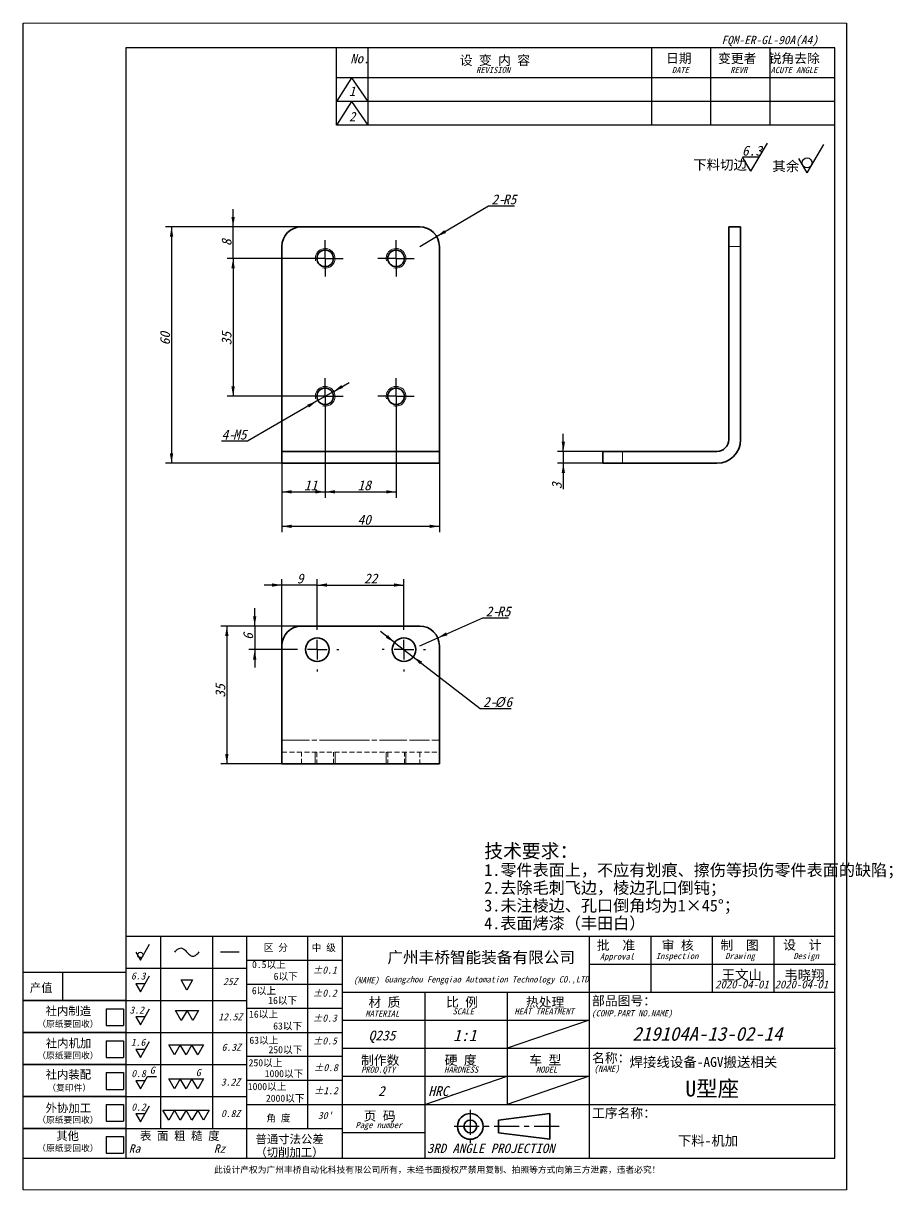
# Model space of a CAD drawing. Header units: millimetres. Extents: x -168473 to -148463, y 295526 to 306160.
# Drawn here: x -152148.6 to -151927.9, y 299366.7 to 299662.7 of the extents above; entities that cross this region are included whole.
import ezdxf

# ---------------------------------------------------------------- set-up
doc = ezdxf.new("R2010")
doc.units = ezdxf.units.MM
for name, pattern in [('CENTER', [10.16, 6.35, -1.27, 1.27, -1.27]), ('CENTERX2', [20.32, 12.7, -2.54, 2.54, -2.54]), ('HIDDEN', [1.905, 1.27, -0.635]), ('PHANTOM', [12.7, 6.35, -1.27, 1.27, -1.27, 1.27, -1.27])]:
    doc.linetypes.add(name, pattern=pattern)
for name, color, linetype in [('SLD-0', 7, 'Continuous'), ('中心线层', 1, 'CENTERX2'), ('尺寸', 7, 'Continuous')]:
    doc.layers.add(name, color=color, linetype=linetype)
doc.layers.add('图框', color=7, linetype='Continuous', lineweight=20)
doc.layers.add('轮廓实线层', color=7, linetype='Continuous', lineweight=35)
doc.styles.add('SLDTEXTSTYLE0', font='')
doc.styles.add('SLDTEXTSTYLE1', font='')
doc.styles.add('SLDTEXTSTYLE2', font='')
doc.styles.add('SLDTEXTSTYLE3', font='')
doc.styles.get('SLDTEXTSTYLE0').set_extended_font_data('宋体')
doc.styles.get('SLDTEXTSTYLE1').set_extended_font_data('宋体', italic=True, bold=True)
doc.styles.get('SLDTEXTSTYLE2').set_extended_font_data('宋体')
doc.styles.get('SLDTEXTSTYLE3').set_extended_font_data('宋体', italic=True, bold=True)

msp = doc.modelspace()

# ---------------------------------------------------------------- linework, layer by layer
at = {"color": 7, "linetype": 'Continuous', "lineweight": 35}
for p, q in [((-152077.985, 299611.046), (-152047.985, 299611.046)), ((-151969.52, 299611.046), (-151966.52, 299611.046)), ((-151969.52, 299606.046), (-151969.52, 299611.046)), ((-151966.52, 299611.046), (-151966.52, 299606.046)), ((-152082.985, 299606.046), (-152082.985, 299557.046)), ((-152042.985, 299606.046), (-152042.985, 299557.046)), ((-151969.52, 299606.046), (-151969.52, 299557.046)), ((-151966.52, 299606.046), (-151966.52, 299557.046)), ((-152082.985, 299557.046), (-152082.985, 299554.046)), ((-152042.985, 299557.046), (-152042.985, 299554.046)), ((-152082.985, 299551.046), (-152082.985, 299554.046)), ((-152082.985, 299554.046), (-152077.985, 299554.046)), ((-152077.985, 299554.046), (-152047.985, 299554.046)), ((-152047.985, 299554.046), (-152042.985, 299554.046)), ((-152042.985, 299554.046), (-152042.985, 299551.046)), ((-152001.52, 299551.046), (-152001.52, 299554.046)), ((-152001.52, 299554.046), (-151996.52, 299554.046)), ((-151972.52, 299554.046), (-151996.52, 299554.046)), ((-152077.985, 299551.046), (-152082.985, 299551.046)), ((-152077.985, 299551.046), (-152047.985, 299551.046)), ((-152042.985, 299551.046), (-152047.985, 299551.046)), ((-151996.52, 299551.046), (-152001.52, 299551.046)), ((-151972.52, 299551.046), (-151996.52, 299551.046)), ((-152077.985, 299509.745), (-152047.985, 299509.745)), ((-152082.985, 299480.745), (-152082.985, 299504.745)), ((-152042.985, 299480.745), (-152042.985, 299504.745)), ((-152082.985, 299474.745), (-152082.985, 299480.745)), ((-152042.985, 299474.745), (-152042.985, 299480.745)), ((-152082.985, 299474.745), (-152042.985, 299474.745))]:
    msp.add_line(p, q, dxfattribs=at)
at = {"color": 8, "linetype": 'PHANTOM', "lineweight": 18}
for p, q in [((-151966.52, 299606.046), (-151969.52, 299606.046)), ((-151996.52, 299554.046), (-151996.52, 299551.046)), ((-152082.985, 299480.745), (-152042.985, 299480.745))]:
    msp.add_line(p, q, dxfattribs=at)
at = {"color": 7, "linetype": 'HIDDEN', "lineweight": 18}
for p, q in [((-152082.985, 299480.745), (-152042.985, 299480.745)), ((-152082.985, 299477.745), (-152042.985, 299477.745)), ((-152077.985, 299474.745), (-152077.985, 299477.745)), ((-152074.085, 299477.745), (-152074.085, 299474.745)), ((-152069.885, 299474.745), (-152069.885, 299477.745)), ((-152056.085, 299477.745), (-152056.085, 299474.745)), ((-152051.885, 299474.745), (-152051.885, 299477.745)), ((-152047.985, 299477.745), (-152047.985, 299474.745))]:
    msp.add_line(p, q, dxfattribs=at)
at = {"color": 7, "linetype": 'Continuous', "lineweight": 18}
for p, q in [((-152074.485, 299477.745), (-152074.485, 299474.745)), ((-152074.485, 299477.745), (-152074.485, 299474.745)), ((-152069.485, 299477.745), (-152069.485, 299474.745)), ((-152069.485, 299477.745), (-152069.485, 299474.745)), ((-152056.485, 299477.745), (-152056.485, 299474.745)), ((-152056.485, 299477.745), (-152056.485, 299474.745)), ((-152051.485, 299477.745), (-152051.485, 299474.745)), ((-152051.485, 299477.745), (-152051.485, 299474.745))]:
    msp.add_line(p, q, dxfattribs=at)
at = {"color": 7, "linetype": 'Continuous', "lineweight": 35}
for centre, radius in [((-152071.985, 299603.046), 2.1), ((-152053.985, 299603.046), 2.1), ((-152071.985, 299568.046), 2.1), ((-152053.985, 299568.046), 2.1), ((-152073.985, 299503.745), 3), ((-152051.985, 299503.745), 3)]:
    msp.add_circle(centre, radius, dxfattribs=at)
for centre, radius, start, end in [((-152077.985, 299606.046), 5, 90, 180), ((-152047.985, 299606.046), 5, 0, 90), ((-151972.52, 299557.046), 3, 270, 0), ((-151972.52, 299557.046), 6, 270, 0), ((-152077.985, 299504.745), 5, 90, 180), ((-152047.985, 299504.745), 5, 0, 90)]:
    msp.add_arc(centre, radius, start, end, dxfattribs=at)
at = {"color": 7, "linetype": 'Continuous', "lineweight": 18}
for centre in [(-152071.985, 299603.046), (-152053.985, 299603.046), (-152071.985, 299568.046), (-152053.985, 299568.046)]:
    msp.add_arc(centre, 2.5, 255, 195, dxfattribs=at)
at = {"layer": 'SLD-0'}
for p, q in [((-152148.615, 299366.699), (-152148.615, 299662.699)), ((-151939.615, 299662.699), (-151939.619, 299366.699)), ((-152069.132, 299636.892), (-152069.132, 299656.447)), ((-152061.132, 299656.447), (-152061.132, 299636.892)), ((-151989.132, 299656.447), (-151989.132, 299636.892)), ((-151974.132, 299656.447), (-151974.132, 299636.892)), ((-151959.132, 299656.447), (-151959.132, 299636.892)), ((-151942.619, 299648.892), (-152069.132, 299648.892)), ((-152065.291, 299648.892), (-152069.132, 299642.892)), ((-152065.291, 299648.892), (-152061.132, 299642.892)), ((-151942.619, 299642.892), (-152069.132, 299642.892)), ((-152065.291, 299642.892), (-152069.132, 299636.892)), ((-152065.291, 299642.892), (-152061.132, 299636.892)), ((-151942.619, 299636.892), (-152069.132, 299636.892)), ((-152095.359, 299611.046), (-152095.359, 299615.546)), ((-152043.677, 299608.585), (-152030.512, 299616.348)), ((-152030.512, 299616.348), (-152023.943, 299616.348)), ((-152077.985, 299611.046), (-152112.485, 299611.046)), ((-152110.985, 299611.046), (-152110.985, 299551.046)), ((-152077.985, 299611.046), (-152096.859, 299611.046)), ((-152095.359, 299603.046), (-152095.359, 299611.046)), ((-152047.985, 299606.046), (-152043.677, 299608.585)), ((-152071.985, 299603.046), (-152096.859, 299603.046)), ((-152071.985, 299603.046), (-152096.859, 299603.046)), ((-152095.359, 299603.046), (-152095.359, 299598.546)), ((-152095.359, 299603.046), (-152095.359, 299568.046)), ((-152069.82, 299569.296), (-152065.922, 299571.546)), ((-152071.985, 299568.046), (-152096.859, 299568.046)), ((-152069.82, 299569.296), (-152074.15, 299566.796)), ((-152071.985, 299568.046), (-152071.985, 299542.295)), ((-152071.985, 299568.046), (-152071.985, 299542.295)), ((-152053.985, 299568.046), (-152053.985, 299542.295)), ((-152074.15, 299566.796), (-152091.699, 299556.664)), ((-152011.52, 299554.046), (-152011.52, 299558.546)), ((-152091.699, 299556.664), (-152098.268, 299556.664)), ((-152001.52, 299554.046), (-152013.02, 299554.046)), ((-152011.52, 299554.046), (-152011.52, 299551.046)), ((-152077.985, 299551.046), (-152112.485, 299551.046)), ((-152082.985, 299551.046), (-152082.985, 299542.295)), ((-152082.985, 299551.046), (-152082.985, 299533.546)), ((-152042.985, 299551.046), (-152042.985, 299533.546)), ((-152001.52, 299551.046), (-152013.02, 299551.046)), ((-152011.52, 299551.046), (-152011.52, 299544.494)), ((-152082.985, 299543.795), (-152071.985, 299543.795)), ((-152071.985, 299543.795), (-152053.985, 299543.795)), ((-152082.985, 299535.046), (-152042.985, 299535.046)), ((-152082.985, 299520.142), (-152087.485, 299520.142)), ((-152082.985, 299504.745), (-152082.985, 299521.642)), ((-152073.985, 299520.142), (-152082.985, 299520.142)), ((-152073.985, 299509.245), (-152073.985, 299521.642)), ((-152073.985, 299509.245), (-152073.985, 299521.642)), ((-152073.985, 299520.142), (-152069.485, 299520.142)), ((-152073.985, 299520.142), (-152051.985, 299520.142)), ((-152051.985, 299509.245), (-152051.985, 299521.642)), ((-152089.875, 299509.745), (-152089.875, 299514.245)), ((-152043.408, 299506.758), (-152031.987, 299511.781)), ((-152031.987, 299511.781), (-152025.417, 299511.781)), ((-152077.985, 299509.745), (-152098.448, 299509.745)), ((-152096.948, 299509.745), (-152096.948, 299474.745)), ((-152077.985, 299509.745), (-152091.375, 299509.745)), ((-152089.875, 299509.745), (-152089.875, 299503.745)), ((-152054.359, 299505.579), (-152057.92, 299508.33)), ((-152054.359, 299505.579), (-152049.611, 299501.911)), ((-152047.985, 299504.745), (-152043.408, 299506.758)), ((-152079.485, 299503.745), (-152091.375, 299503.745)), ((-152089.875, 299503.745), (-152089.875, 299499.245)), ((-152049.611, 299501.911), (-152032.641, 299488.802)), ((-152032.641, 299488.802), (-152024.763, 299488.802)), ((-152082.985, 299474.745), (-152098.448, 299474.745)), ((-152148.615, 299421.935), (-152122.619, 299421.935)), ((-152138.688, 299421.935), (-152138.688, 299414.732)), ((-152122.431, 299414.732), (-152148.615, 299414.732)), ((-152127.621, 299412.601), (-152123.206, 299412.601)), ((-152127.621, 299412.601), (-152127.621, 299408.362)), ((-152123.206, 299412.601), (-152123.206, 299408.362)), ((-152127.621, 299408.362), (-152123.206, 299408.362)), ((-152067.704, 299409.703), (-152004.973, 299409.703)), ((-152004.973, 299409.703), (-152025.82, 299402.584)), ((-152122.431, 299406.597), (-152148.615, 299406.597)), ((-152127.621, 299404.501), (-152123.206, 299404.501)), ((-152127.621, 299404.501), (-152127.621, 299400.262)), ((-152123.206, 299404.501), (-152123.206, 299400.262)), ((-152067.704, 299402.584), (-151942.431, 299402.584)), ((-152122.431, 299398.461), (-152148.615, 299398.461)), ((-152127.621, 299400.262), (-152123.206, 299400.262)), ((-152127.621, 299396.401), (-152123.206, 299396.401)), ((-152127.621, 299396.401), (-152127.621, 299392.162)), ((-152123.206, 299396.401), (-152123.206, 299392.162)), ((-152067.704, 299395.466), (-152004.973, 299395.466)), ((-152046.668, 299388.347), (-152025.82, 299395.466)), ((-152004.973, 299395.466), (-152025.82, 299388.347)), ((-152127.621, 299392.162), (-152123.206, 299392.162)), ((-152122.431, 299390.326), (-152148.615, 299390.326)), ((-152127.621, 299388.301), (-152123.206, 299388.301)), ((-152127.621, 299388.301), (-152127.621, 299384.062)), ((-152123.206, 299388.301), (-152123.206, 299384.062)), ((-152127.621, 299384.062), (-152123.206, 299384.062)), ((-152122.431, 299382.19), (-152148.615, 299382.19)), ((-152067.704, 299381.228), (-152046.668, 299381.228)), ((-152127.621, 299380.201), (-152123.206, 299380.201)), ((-152127.621, 299380.201), (-152127.621, 299375.962)), ((-152123.206, 299380.201), (-152123.206, 299375.962)), ((-152127.621, 299375.962), (-152123.206, 299375.962))]:
    msp.add_line(p, q, dxfattribs=at)
at = {"layer": 'SLD-0', "color": 0}
for p, q in [((-151963.908, 299625.15), (-151959.694, 299632.293)), ((-151949.632, 299624.785), (-151945.419, 299631.928)), ((-151963.908, 299625.15), (-151966.014, 299628.721)), ((-151961.801, 299628.721), (-151966.014, 299628.721)), ((-151949.632, 299624.785), (-151951.739, 299628.357)), ((-152071.985, 299605.546), (-152071.985, 299607.646)), ((-152071.985, 299603.046), (-152071.985, 299605.546)), ((-152053.985, 299605.546), (-152053.985, 299607.646)), ((-152053.985, 299603.046), (-152053.985, 299605.546)), ((-152074.485, 299603.046), (-152076.585, 299603.046)), ((-152071.985, 299603.046), (-152074.485, 299603.046)), ((-152071.985, 299603.046), (-152071.985, 299600.546)), ((-152071.985, 299603.046), (-152069.485, 299603.046)), ((-152069.485, 299603.046), (-152067.385, 299603.046)), ((-152056.485, 299603.046), (-152058.585, 299603.046)), ((-152053.985, 299603.046), (-152056.485, 299603.046)), ((-152053.985, 299603.046), (-152053.985, 299600.546)), ((-152053.985, 299603.046), (-152051.485, 299603.046)), ((-152051.485, 299603.046), (-152049.385, 299603.046)), ((-152071.985, 299600.546), (-152071.985, 299598.446)), ((-152053.985, 299600.546), (-152053.985, 299598.446)), ((-152071.985, 299570.546), (-152071.985, 299572.646)), ((-152071.985, 299568.046), (-152071.985, 299570.546)), ((-152053.985, 299570.546), (-152053.985, 299572.646)), ((-152053.985, 299568.046), (-152053.985, 299570.546)), ((-152074.485, 299568.046), (-152076.585, 299568.046)), ((-152071.985, 299568.046), (-152074.485, 299568.046)), ((-152071.985, 299568.046), (-152071.985, 299565.546)), ((-152071.985, 299568.046), (-152069.485, 299568.046)), ((-152069.485, 299568.046), (-152067.385, 299568.046)), ((-152056.485, 299568.046), (-152058.585, 299568.046)), ((-152053.985, 299568.046), (-152056.485, 299568.046)), ((-152053.985, 299568.046), (-152053.985, 299565.546)), ((-152053.985, 299568.046), (-152051.485, 299568.046)), ((-152051.485, 299568.046), (-152049.385, 299568.046)), ((-152071.985, 299565.546), (-152071.985, 299563.446)), ((-152053.985, 299565.546), (-152053.985, 299563.446)), ((-152073.985, 299508.745), (-152073.985, 299509.245)), ((-152051.985, 299508.745), (-152051.985, 299509.245)), ((-152073.985, 299503.745), (-152073.985, 299506.245)), ((-152051.985, 299503.745), (-152051.985, 299506.245)), ((-152078.985, 299503.745), (-152079.485, 299503.745)), ((-152073.985, 299503.745), (-152076.485, 299503.745)), ((-152073.985, 299503.745), (-152073.985, 299501.245)), ((-152073.985, 299503.745), (-152071.485, 299503.745)), ((-152068.985, 299503.745), (-152068.485, 299503.745)), ((-152056.985, 299503.745), (-152057.485, 299503.745)), ((-152051.985, 299503.745), (-152054.485, 299503.745)), ((-152051.985, 299503.745), (-152051.985, 299501.245)), ((-152051.985, 299503.745), (-152049.485, 299503.745)), ((-152046.985, 299503.745), (-152046.485, 299503.745)), ((-152073.985, 299498.745), (-152073.985, 299498.245)), ((-152051.985, 299498.745), (-152051.985, 299498.245))]:
    msp.add_line(p, q, dxfattribs=at)
msp.add_circle((-151949.632, 299627.285), 1.25, dxfattribs=at)
at = {"layer": 'SLD-0'}
for points in [[(-152095.359, 299611.046), (-152094.934, 299613.546), (-152095.784, 299613.546)], [(-152110.985, 299611.046), (-152111.41, 299608.546), (-152110.56, 299608.546)], [(-152043.677, 299608.585), (-152041.308, 299609.489), (-152041.74, 299610.221)], [(-152095.359, 299603.046), (-152095.784, 299600.546), (-152094.934, 299600.546)], [(-152095.359, 299603.046), (-152095.784, 299600.546), (-152094.934, 299600.546)], [(-152095.359, 299568.046), (-152094.934, 299570.546), (-152095.784, 299570.546)], [(-152069.82, 299569.296), (-152067.442, 299570.178), (-152067.867, 299570.914)], [(-152074.15, 299566.796), (-152076.527, 299565.914), (-152076.102, 299565.178)], [(-152011.52, 299554.046), (-152011.095, 299556.546), (-152011.945, 299556.546)], [(-152110.985, 299551.046), (-152110.56, 299553.546), (-152111.41, 299553.546)], [(-152011.52, 299551.046), (-152011.945, 299548.546), (-152011.095, 299548.546)], [(-152082.985, 299543.795), (-152080.485, 299543.37), (-152080.485, 299544.22)], [(-152071.985, 299543.795), (-152074.485, 299544.22), (-152074.485, 299543.37)], [(-152071.985, 299543.795), (-152069.485, 299543.37), (-152069.485, 299544.22)], [(-152053.985, 299543.795), (-152056.485, 299544.22), (-152056.485, 299543.37)], [(-152082.985, 299535.046), (-152080.485, 299534.621), (-152080.485, 299535.471)], [(-152042.985, 299535.046), (-152045.485, 299535.471), (-152045.485, 299534.621)], [(-152082.985, 299520.142), (-152085.485, 299520.567), (-152085.485, 299519.717)], [(-152073.985, 299520.142), (-152071.485, 299519.717), (-152071.485, 299520.567)], [(-152073.985, 299520.142), (-152071.485, 299519.717), (-152071.485, 299520.567)], [(-152051.985, 299520.142), (-152054.485, 299520.567), (-152054.485, 299519.717)], [(-152089.875, 299509.745), (-152089.45, 299512.245), (-152090.3, 299512.245)], [(-152096.948, 299509.745), (-152097.373, 299507.245), (-152096.523, 299507.245)], [(-152043.408, 299506.758), (-152040.948, 299507.375), (-152041.29, 299508.153)], [(-152054.359, 299505.579), (-152056.077, 299507.443), (-152056.597, 299506.771)], [(-152089.875, 299503.745), (-152090.3, 299501.245), (-152089.45, 299501.245)], [(-152049.611, 299501.911), (-152047.892, 299500.046), (-152047.372, 299500.719)], [(-152096.948, 299474.745), (-152096.523, 299477.245), (-152097.373, 299477.245)]]:
    msp.add_solid(points, dxfattribs=at)
at = {"layer": '中心线层', "linetype": 'CENTER'}
for p, q in [((-152035.146, 299386.951), (-152035.146, 299378.542)), ((-152012.599, 299382.746), (-152040.153, 299382.746))]:
    msp.add_line(p, q, dxfattribs=at)
at = {"layer": '图框'}
for p, q in [((-151939.615, 299662.699), (-152148.615, 299662.699)), ((-152148.615, 299366.699), (-151939.619, 299366.699))]:
    msp.add_line(p, q, dxfattribs=at)
at = {"layer": '图框', "lineweight": 25}
for p, q in [((-151942.619, 299656.447), (-152122.619, 299656.447)), ((-152122.619, 299656.447), (-152122.619, 299374.699)), ((-151942.619, 299374.699), (-151942.619, 299656.447)), ((-152148.615, 299374.699), (-151942.619, 299374.699))]:
    msp.add_line(p, q, dxfattribs=at)
at = {"layer": '尺寸', "color": 7, "linetype": 'Continuous'}
for p, q in [((-152122.618, 299431.062), (-152122.619, 299374.699)), ((-152113.787, 299431.059), (-152113.787, 299382.245)), ((-152100.566, 299431.059), (-152100.566, 299382.245)), ((-152091.922, 299431.059), (-152091.922, 299374.699)), ((-152076.432, 299431.059), (-152076.432, 299382.245)), ((-152067.703, 299431.062), (-152067.704, 299374.699)), ((-152067.703, 299431.062), (-152067.703, 299416.824)), ((-152098.578, 299427.044), (-152093.832, 299427.044)), ((-152091.922, 299424.957), (-152067.703, 299424.957)), ((-152122.431, 299422.923), (-152091.922, 299422.923)), ((-152091.922, 299418.856), (-152067.704, 299418.856)), ((-152148.615, 299414.732), (-152091.922, 299414.732)), ((-152091.922, 299412.754), (-152067.704, 299412.754)), ((-152148.615, 299406.597), (-152091.922, 299406.597)), ((-152091.922, 299406.597), (-152067.704, 299406.597)), ((-152148.615, 299398.461), (-152091.922, 299398.461)), ((-152091.922, 299400.55), (-152067.704, 299400.55)), ((-152091.922, 299394.449), (-152067.704, 299394.449)), ((-152148.615, 299390.326), (-152091.922, 299390.326)), ((-152091.922, 299388.347), (-152067.515, 299388.347)), ((-152148.615, 299382.19), (-152067.704, 299382.19)), ((-152122.431, 299382.19), (-152067.704, 299382.19)), ((-152122.619, 299374.699), (-152067.704, 299374.699))]:
    msp.add_line(p, q, dxfattribs=at)
at = {"layer": '尺寸'}
for p, q in [((-152122.618, 299431.062), (-152067.703, 299431.062)), ((-152067.703, 299431.062), (-151942.618, 299431.062)), ((-152004.973, 299431.059), (-152004.973, 299374.699)), ((-151989.337, 299431.059), (-151989.337, 299416.822)), ((-151973.702, 299431.059), (-151973.702, 299416.822)), ((-151958.066, 299431.059), (-151958.066, 299416.822)), ((-151942.619, 299374.699), (-151942.618, 299431.062)), ((-152118.904, 299424.927), (-152116.555, 299428.995)), ((-152120.078, 299426.961), (-152118.904, 299424.927)), ((-152004.973, 299423.94), (-151942.431, 299423.94)), ((-152117.73, 299418.936), (-152120.078, 299418.936)), ((-152120.078, 299418.936), (-152118.904, 299416.902)), ((-152118.904, 299416.902), (-152116.555, 299420.97)), ((-152107.103, 299417.369), (-152108.571, 299419.911)), ((-152108.571, 299419.911), (-152105.635, 299419.911)), ((-152105.635, 299419.911), (-152107.103, 299417.369)), ((-152067.703, 299416.824), (-151942.618, 299416.824)), ((-152046.668, 299416.822), (-152046.668, 299374.699)), ((-152025.82, 299416.822), (-152025.82, 299388.347)), ((-152117.73, 299410.552), (-152120.078, 299410.552)), ((-152120.078, 299410.552), (-152118.904, 299408.518)), ((-152118.904, 299408.518), (-152116.555, 299412.586)), ((-152108.522, 299409.647), (-152109.99, 299412.189)), ((-152109.99, 299412.189), (-152107.054, 299412.189)), ((-152107.054, 299412.189), (-152108.522, 299409.647)), ((-152107.054, 299412.189), (-152104.119, 299412.189)), ((-152105.586, 299409.647), (-152107.054, 299412.189)), ((-152104.119, 299412.189), (-152105.586, 299409.647)), ((-152118.904, 299400.229), (-152116.555, 299404.297)), ((-152117.73, 299402.263), (-152120.078, 299402.263)), ((-152120.078, 299402.263), (-152118.904, 299400.229)), ((-152110.224, 299400.931), (-152111.691, 299403.473)), ((-152111.691, 299403.473), (-152108.756, 299403.473)), ((-152108.756, 299403.473), (-152110.224, 299400.931)), ((-152108.756, 299403.473), (-152105.82, 299403.473)), ((-152107.288, 299400.931), (-152108.756, 299403.473)), ((-152105.82, 299403.473), (-152107.288, 299400.931)), ((-152104.352, 299400.931), (-152105.82, 299403.473)), ((-152105.82, 299403.473), (-152102.884, 299403.473)), ((-152102.884, 299403.473), (-152104.352, 299400.931)), ((-152118.904, 299392.28), (-152117.095, 299395.414)), ((-152117.095, 299395.414), (-152114.769, 299395.414)), ((-152117.73, 299394.314), (-152120.078, 299394.314)), ((-152120.078, 299394.314), (-152118.904, 299392.28)), ((-152110.224, 299392.28), (-152111.691, 299394.822)), ((-152111.691, 299394.822), (-152108.756, 299394.822)), ((-152108.756, 299394.822), (-152110.224, 299392.28)), ((-152108.756, 299394.822), (-152105.82, 299394.822)), ((-152107.288, 299392.28), (-152108.756, 299394.822)), ((-152105.82, 299394.822), (-152107.288, 299392.28)), ((-152104.352, 299392.28), (-152105.82, 299394.822)), ((-152105.82, 299394.822), (-152102.884, 299394.822)), ((-152102.884, 299394.822), (-152104.352, 299392.28)), ((-152118.904, 299383.914), (-152116.555, 299387.981)), ((-152111.691, 299384.316), (-152113.159, 299386.858)), ((-152113.159, 299386.858), (-152110.224, 299386.858)), ((-152110.224, 299386.858), (-152111.691, 299384.316)), ((-152110.224, 299386.858), (-152107.288, 299386.858)), ((-152108.756, 299384.316), (-152110.224, 299386.858)), ((-152107.288, 299386.858), (-152108.756, 299384.316)), ((-152105.82, 299384.316), (-152107.288, 299386.858)), ((-152107.288, 299386.858), (-152104.352, 299386.858)), ((-152104.352, 299386.858), (-152105.82, 299384.316)), ((-152102.884, 299384.316), (-152104.352, 299386.858)), ((-152104.352, 299386.858), (-152101.417, 299386.858)), ((-152101.417, 299386.858), (-152102.884, 299384.316)), ((-152067.515, 299388.347), (-151942.431, 299388.347)), ((-152117.73, 299385.947), (-152120.078, 299385.947)), ((-152120.078, 299385.947), (-152118.904, 299383.914)), ((-152067.704, 299374.699), (-151942.619, 299374.699))]:
    msp.add_line(p, q, dxfattribs=at)
msp.add_circle((-152118.904, 299426.283), 0.678, dxfattribs=at)
at = {"layer": '尺寸', "color": 7, "linetype": 'Continuous'}
msp.add_open_spline([(-152110.18, 299427.011), (-152109.977, 299427.277), (-152109.532, 299427.728), (-152108.624, 299428.185), (-152107.735, 299427.702), (-152107.104, 299426.988), (-152106.469, 299426.275), (-152105.563, 299425.792), (-152104.651, 299426.283), (-152104.212, 299426.753), (-152104.012, 299427.03)], degree=3, knots=[0, 0, 0, 0, 6.9640743, 13.2970752, 19.1216713, 26.1593704, 33.2716621, 39.1431944, 45.5778054, 52.677549, 52.677549, 52.677549, 52.677549], dxfattribs=at)
at = {"layer": '轮廓实线层'}
for p, q in [((-152027.961, 299384.373), (-152014.944, 299386)), ((-152027.961, 299381.119), (-152027.961, 299384.373)), ((-152014.944, 299386), (-152014.944, 299379.492)), ((-152014.944, 299379.492), (-152027.961, 299381.119))]:
    msp.add_line(p, q, dxfattribs=at)
for radius in [3.254, 1.627]:
    msp.add_arc((-152035.146, 299382.746), radius, 0, 359.98938, dxfattribs=at)

# ---------------------------------------------------------------- texts
at = {"layer": 'SLD-0', "linetype": 'Continuous'}
for s, height, style, p in [('FQM-ER-GL-90A(A4)', 2.11667, 'SLDTEXTSTYLE3', (-151971.362, 299657.412)), ('王文山', 2.5, 'SLDTEXTSTYLE0', (-151971.343, 299419.953)), ('韦晓翔', 2.5, 'SLDTEXTSTYLE0', (-151955.431, 299419.897)), ('2020-04-01', 2, 'SLDTEXTSTYLE1', (-151972.975, 299417.784)), ('2020-04-01', 2, 'SLDTEXTSTYLE1', (-151957.892, 299417.784)), ('Q235', 2.5, 'SLDTEXTSTYLE1', (-152060.964, 299404.569)), ('219104A-13-02-14', 3.5, 'SLDTEXTSTYLE1', (-151994.013, 299404.49)), ('焊接线设备-AGV搬送相关', 2.5, 'SLDTEXTSTYLE0', (-151994.698, 299397.849)), ('2', 2.5, 'SLDTEXTSTYLE1', (-152058.55, 299390.469)), ('HRC.', 2.5, 'SLDTEXTSTYLE1', (-152045.794, 299390.469)), ('U型座', 4, 'SLDTEXTSTYLE0', (-151980.538, 299390.355)), ('下料-机加', 2.5, 'SLDTEXTSTYLE0', (-151982.457, 299377.882)), ('此设计产权为广州丰桥自动化科技有限公司所有，未经书面授权严禁用复制、拍照等方式向第三方泄露，违者必究!', 1.5875, 'SLDTEXTSTYLE2', (-152100.211, 299370.968))]:
    msp.add_text(s, height=height, dxfattribs=dict(at, style=style)).set_placement(p)
at = {"layer": 'SLD-0', "color": 0, "attachment_point": 1}
for s, insert, char_height, style in [('6.3', (-151966.164, 299631.63), 2.5, 'SLDTEXTSTYLE1'), ('下料切边', (-151978.543, 299628.059), 2.5, 'SLDTEXTSTYLE0'), ('其余', (-151958.45, 299627.694), 2.5, 'SLDTEXTSTYLE0'), ('技术要求：', (-152031.596, 299454.392), 3.5, 'SLDTEXTSTYLE0'), ('1.零件表面上，不应有划痕、擦伤等损伤零件表面的缺陷；', (-152031.596, 299449.311), 3, 'SLDTEXTSTYLE0'), ('2.去除毛刺飞边，棱边孔口倒钝；', (-152031.596, 299444.811), 3, 'SLDTEXTSTYLE0'), ('3.未注棱边、孔口倒角均为1×45°；', (-152031.596, 299440.311), 3, 'SLDTEXTSTYLE0'), ('4.表面烤漆（丰田白）', (-152031.596, 299435.811), 3, 'SLDTEXTSTYLE0')]:
    msp.add_mtext(s, dxfattribs=dict(at, insert=insert, char_height=char_height, style=style))
at = {"layer": 'SLD-0', "char_height": 2.5, "attachment_point": 1, "style": 'SLDTEXTSTYLE1'}
for s, insert in [('2-', (-152029.762, 299619.257)), ('R5', (-152026.853, 299619.257)), ('4-', (-152098.268, 299559.573)), ('M5', (-152095.359, 299559.573)), ('11', (-152077.344, 299546.704)), ('18', (-152063.769, 299546.704)), ('40', (-152063.769, 299537.955)), ('9', (-152079.178, 299523.051)), ('22', (-152062.125, 299523.051)), ('2-', (-152031.237, 299514.69)), ('R5', (-152028.327, 299514.69)), ('2-', (-152031.891, 299491.711)), ('%%c', (-152028.982, 299491.711)), ('6', (-152026.218, 299491.711))]:
    msp.add_mtext(s, dxfattribs=dict(at, insert=insert))
at = {"layer": 'SLD-0', "char_height": 2.5, "attachment_point": 1, "rotation": 90, "style": 'SLDTEXTSTYLE1'}
for s, insert in [('8', (-152098.268, 299606.197)), ('60', (-152113.894, 299580.984)), ('35', (-152098.268, 299580.984)), ('3', (-152014.429, 299544.494)), ('6', (-152092.785, 299506.241)), ('35', (-152099.857, 299491.59))]:
    msp.add_mtext(s, dxfattribs=dict(at, insert=insert))
at = {"layer": '尺寸', "linetype": 'Continuous'}
for s, height, style, p in [('No.', 2.3813, 'SLDTEXTSTYLE1', (-152065.592, 299652.564)), ('设 变 内 容', 2.3813, 'SLDTEXTSTYLE0', (-152037.814, 299652.138)), ('日期', 2.3813, 'SLDTEXTSTYLE0', (-151985.457, 299652.651)), ('变更者', 2.3813, 'SLDTEXTSTYLE0', (-151972.243, 299652.598)), ('锐角去除', 2.3813, 'SLDTEXTSTYLE0', (-151959.415, 299652.611)), ('REVISION', 1.5875, 'SLDTEXTSTYLE1', (-152033.669, 299650.065)), ('DATE', 1.5875, 'SLDTEXTSTYLE1', (-151983.972, 299650.065)), ('REVR', 1.5875, 'SLDTEXTSTYLE1', (-151969.13, 299650.065)), ('ACUTE ANGLE', 1.5875, 'SLDTEXTSTYLE1', (-151958.9, 299650.065)), ('1', 2.381, 'SLDTEXTSTYLE1', (-152065.955, 299644.296)), ('2', 2.381, 'SLDTEXTSTYLE1', (-152065.915, 299637.835)), ('批  准', 2.3813, 'SLDTEXTSTYLE0', (-152003.017, 299427.556)), ('审 核', 2.3813, 'SLDTEXTSTYLE0', (-151986.541, 299427.542)), ('制  图', 2.3813, 'SLDTEXTSTYLE0', (-151971.62, 299427.569)), ('设  计', 2.3813, 'SLDTEXTSTYLE0', (-151955.714, 299427.635)), ('广州丰桥智能装备有限公司', 2.91042, 'SLDTEXTSTYLE0', (-152056.195, 299424.219)), ('Approval', 1.5875, 'SLDTEXTSTYLE1', (-152002.228, 299425.065)), ('Inspection', 1.5875, 'SLDTEXTSTYLE1', (-151988.038, 299425.207)), ('Drawing', 1.5875, 'SLDTEXTSTYLE1', (-151970.454, 299425.207)), ('Design', 1.5875, 'SLDTEXTSTYLE1', (-151953.116, 299425.207)), ('6.3', 1.8, 'SLDTEXTSTYLE1', (-152121.293, 299420.037)), ('(NAME)', 1.5875, 'SLDTEXTSTYLE1', (-152064.81, 299419.074)), ('Guangzhou Fengqiao Automation Technology CO.,LTD', 1.5875, 'SLDTEXTSTYLE1', (-152056.948, 299419.278)), ('比 例', 2.3813, 'SLDTEXTSTYLE0', (-152041.279, 299413.119)), ('部品图号：', 2.3813, 'SLDTEXTSTYLE0', (-152004.236, 299413.454)), ('3.2', 1.8, 'SLDTEXTSTYLE1', (-152121.669, 299411.387)), ('材 质', 2.3813, 'SLDTEXTSTYLE0', (-152060.985, 299413.093)), ('热处理', 2.3813, 'SLDTEXTSTYLE0', (-152021.029, 299413.106)), ('MATERIAL', 1.5875, 'SLDTEXTSTYLE1', (-152061.795, 299410.578)), ('SCALE', 1.5875, 'SLDTEXTSTYLE1', (-152039.623, 299411.167)), ('HEAT TREATMENT', 1.5875, 'SLDTEXTSTYLE1', (-152023.939, 299411.167)), ('(COMP.PART NO.NAME)', 1.5875, 'SLDTEXTSTYLE1', (-152004.383, 299410.668)), ('1:1', 2.9104, 'SLDTEXTSTYLE1', (-152039.499, 299404.423)), ('1.6', 1.8, 'SLDTEXTSTYLE1', (-152121.323, 299403.21)), ('制作数', 2.3813, 'SLDTEXTSTYLE0', (-152062.889, 299398.372)), ('硬 度', 2.3813, 'SLDTEXTSTYLE0', (-152041.662, 299398.372)), ('车 型', 2.3813, 'SLDTEXTSTYLE0', (-152020.161, 299398.386)), ('名称：', 2.3813, 'SLDTEXTSTYLE0', (-152004.236, 299398.958)), ('(NAME)', 1.5875, 'SLDTEXTSTYLE1', (-152003.763, 299396.601)), ('0.8', 1.8, 'SLDTEXTSTYLE1', (-152121.204, 299395.265)), ('PROD.QTY', 1.5875, 'SLDTEXTSTYLE1', (-152062.85, 299396.37)), ('HARDNESS', 1.5875, 'SLDTEXTSTYLE1', (-152041.781, 299396.37)), ('MODEL', 1.5875, 'SLDTEXTSTYLE1', (-152018.473, 299396.37)), ('0.2', 1.8, 'SLDTEXTSTYLE1', (-152121.194, 299386.772)), ('页 码', 2.3813, 'SLDTEXTSTYLE0', (-152062.211, 299384.222)), ('工序名称：', 2.3813, 'SLDTEXTSTYLE0', (-152004.236, 299384.94)), ('Page number', 1.5875, 'SLDTEXTSTYLE1', (-152064.279, 299382.316)), ('表 面 粗 糙 度', 2.1167, 'SLDTEXTSTYLE0', (-152119.007, 299379.286)), ('普通寸法公差', 2.1167, 'SLDTEXTSTYLE0', (-152089.679, 299378.459)), ('Ra             Rz', 2.11667, 'SLDTEXTSTYLE1', (-152121.814, 299376.085)), ('（切削加工）', 2.1167, 'SLDTEXTSTYLE0', (-152089.708, 299375.117)), ('3RD ANGLE PROJECTION', 2.38125, 'SLDTEXTSTYLE1', (-152046.148, 299375.992))]:
    msp.add_text(s, height=height, dxfattribs=dict(at, style=style)).set_placement(p)
at = {"layer": '尺寸', "color": 7, "linetype": 'Continuous'}
for s, height, style, p in [('区 分', 1.8, 'SLDTEXTSTYLE0', (-152087.571, 299427.243)), ('中 级', 1.8, 'SLDTEXTSTYLE0', (-152075.401, 299427.213)), ('0.5以上', 1.8, 'SLDTEXTSTYLE0', (-152090.55, 299422.943)), ('6以下', 1.8, 'SLDTEXTSTYLE0', (-152085.071, 299419.954)), ('±0.1', 1.8, 'SLDTEXTSTYLE1', (-152075.15, 299421.542)), ('产值', 2.1167, 'SLDTEXTSTYLE0', (-152146.95, 299416.875)), ('25Z', 1.8, 'SLDTEXTSTYLE1', (-152097.903, 299418.624)), ('6以上', 1.8, 'SLDTEXTSTYLE0', (-152090.591, 299416.301)), ('±0.2', 1.8, 'SLDTEXTSTYLE1', (-152075.15, 299415.69)), ('社内制造', 2.1167, 'SLDTEXTSTYLE0', (-152142.964, 299410.971)), ('16以下', 1.8, 'SLDTEXTSTYLE0', (-152086.446, 299413.832)), ('12.5Z', 1.8, 'SLDTEXTSTYLE1', (-152099.111, 299409.655)), ('16以上', 1.8, 'SLDTEXTSTYLE0', (-152091.304, 299410.333)), ('±0.3', 1.8, 'SLDTEXTSTYLE1', (-152075.15, 299409.348)), ('（原纸要回收）', 1.5875, 'SLDTEXTSTYLE0', (-152145.079, 299407.988)), ('63以下', 1.8, 'SLDTEXTSTYLE0', (-152085.176, 299407.344)), ('社内机加', 2.1167, 'SLDTEXTSTYLE0', (-152142.905, 299402.783)), ('63以上', 1.8, 'SLDTEXTSTYLE0', (-152091.218, 299403.723)), ('±0.5', 1.8, 'SLDTEXTSTYLE1', (-152075.15, 299403.563)), ('（原纸要回收）', 1.5875, 'SLDTEXTSTYLE0', (-152145.079, 299399.968)), ('6.3Z', 1.8, 'SLDTEXTSTYLE1', (-152098.268, 299401.944)), ('250以下', 1.8, 'SLDTEXTSTYLE0', (-152086.366, 299401.334)), ('250以上', 1.8, 'SLDTEXTSTYLE0', (-152091.415, 299398.01)), ('±0.8', 1.8, 'SLDTEXTSTYLE1', (-152074.881, 299396.789)), ('社内装配', 2.1167, 'SLDTEXTSTYLE0', (-152142.958, 299394.85)), ('G', 1.8, 'SLDTEXTSTYLE1', (-152116.494, 299396.136)), ('G', 1.8, 'SLDTEXTSTYLE1', (-152104.824, 299395.509)), ('1000以下', 1.8, 'SLDTEXTSTYLE0', (-152087.331, 299395.257)), ('（复印件）', 1.5875, 'SLDTEXTSTYLE0', (-152142.527, 299391.777)), ('3.2Z', 1.8, 'SLDTEXTSTYLE1', (-152098.446, 299393.117)), ('1000以上', 1.8, 'SLDTEXTSTYLE0', (-152091.632, 299391.965)), ('±1.2', 1.8, 'SLDTEXTSTYLE1', (-152074.881, 299390.926)), ('2000以下', 1.8, 'SLDTEXTSTYLE0', (-152087.027, 299389.008)), ('外协加工', 2.1167, 'SLDTEXTSTYLE0', (-152142.958, 299386.356)), ('0.8Z', 1.8, 'SLDTEXTSTYLE1', (-152098.416, 299385.13)), ("30'", 1.8, 'SLDTEXTSTYLE1', (-152073.824, 299384.62)), ('（原纸要回收）', 1.5875, 'SLDTEXTSTYLE0', (-152145.079, 299383.635)), ('角 度', 1.8, 'SLDTEXTSTYLE0', (-152086.924, 299383.971)), ('其他', 2.1167, 'SLDTEXTSTYLE0', (-152140.253, 299379.286)), ('（原纸要回收）', 1.5875, 'SLDTEXTSTYLE0', (-152145.079, 299376.464))]:
    msp.add_text(s, height=height, dxfattribs=dict(at, style=style)).set_placement(p)

doc.saveas('drawing.dxf')
